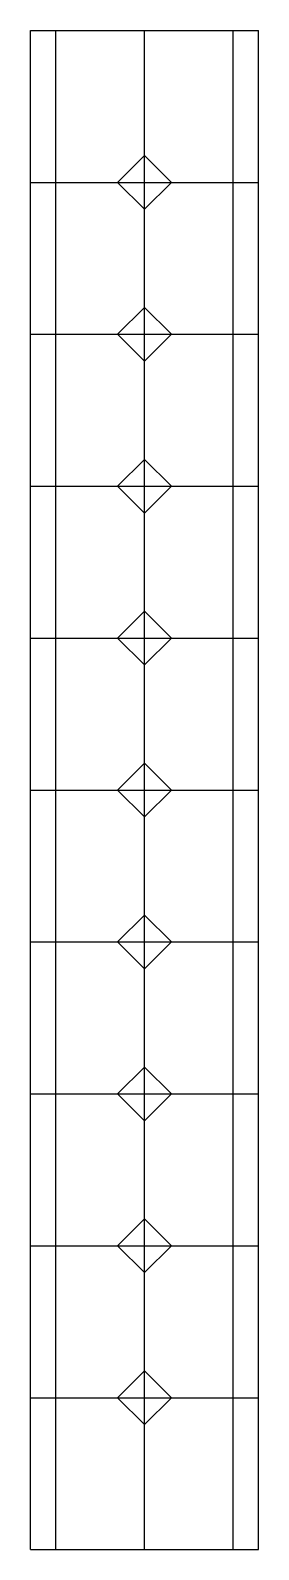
# Model space of a CAD drawing. Header units: millimetres. Extents: x 5531 to 7331, y -64785 to -52785.
import ezdxf

# ---------------------------------------------------------------- set-up
doc = ezdxf.new("R2010")
doc.units = ezdxf.units.MM
doc.header["$LTSCALE"] = 5
doc.layers.add('33WAL', color=3, linetype='Continuous')
doc.layers.add('5HAT', color=8, linetype='Continuous')

msp = doc.modelspace()

# ---------------------------------------------------------------- linework, layer by layer
at = {"layer": '33WAL', "color": 3}
for p, q in [((7331, -56310), (7331, -55385)), ((7331, -64785), (7331, -61985))]:
    msp.add_line(p, q, dxfattribs=at)
at = {"layer": '5HAT'}
for p, q in [((5531, -64785), (5531, -52785)), ((5531, -52785), (7331, -52785)), ((5731, -64785), (5731, -52785)), ((6431, -64785), (6431, -52785)), ((7131, -64785), (7131, -52785)), ((7331, -64785), (7331, -52785)), ((5531, -53985), (7331, -53985)), ((5531, -55185), (7331, -55185)), ((5531, -56385), (7331, -56385)), ((5531, -57585), (7331, -57585)), ((5531, -58785), (7331, -58785)), ((5531, -59985), (7331, -59985)), ((5531, -61185), (7331, -61185)), ((5531, -62385), (7331, -62385)), ((5531, -63585), (7331, -63585)), ((5531, -64785), (7331, -64785))]:
    msp.add_line(p, q, dxfattribs=at)
for points in [[(6431, -54197), (6219, -53985), (6431, -53773), (6643, -53985)], [(6431, -55397), (6219, -55185), (6431, -54973), (6643, -55185)], [(6431, -56597), (6219, -56385), (6431, -56173), (6643, -56385)], [(6431, -57797), (6219, -57585), (6431, -57373), (6643, -57585)], [(6431, -58997), (6219, -58785), (6431, -58573), (6643, -58785)], [(6431, -60197), (6219, -59985), (6431, -59773), (6643, -59985)], [(6431, -61397), (6219, -61185), (6431, -60973), (6643, -61185)], [(6431, -62597), (6219, -62385), (6431, -62173), (6643, -62385)], [(6431, -63797), (6219, -63585), (6431, -63373), (6643, -63585)]]:
    msp.add_lwpolyline(points, close=True, dxfattribs=at)

doc.saveas('drawing.dxf')
